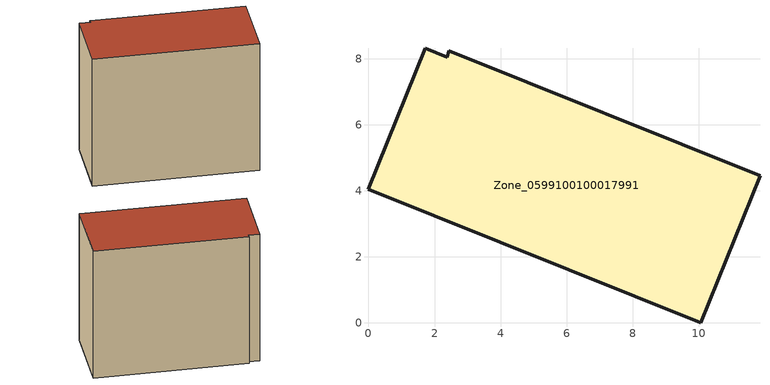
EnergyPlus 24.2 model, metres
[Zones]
Zone_0599100100017991
 floor ground (C_G): 2.39,8.04 2.44,8.25 11.86,4.46 10.06,0 0,4.05 1.72,8.32 z0
 wall outside (C_F): 0,4.05 10.06,0 11.86,4.46 2.44,8.25 2.39,8.04 1.72,8.32 0,4.05 z0:9.4
 roof outside (C_R): 2.44,8.25 2.39,8.04 1.72,8.32 0,4.05 10.06,0 11.86,4.46 z9.4
[BUILDING]
Pand.0599100100017991: North Axis=0; Terrain=City; Loads Convergence Tolerance Value=0.04; Temperature Convergence Tolerance Value=0.4; Solar Distribution=FullExterior; Maximum Number of Warmup Days=25; Minimum Number of Warmup Days=1
[Site:Location]
Rotterdam.The.Hague.AP_ZH_NLD Design_Conditions: Latitude=51.96; Longitude=4.45; Time Zone=1; Elevation=-4.5
[SITE:GROUNDTEMPERATURE:BUILDINGSURFACE]
18, 18, 18, 18, 18, 18, 18, 18, 18, 18, 18, 18
[MATERIAL] Thermal Absorptance=0.9; Solar Absorptance=0.7; Visible Absorptance=0.7
Name | Roughness | Thickness | Conductivity | Density | Specific Heat
G.TI.2015-2018 | MediumSmooth | 0.15 | 0.0428571 | 540 | 1210
F.TI.2015-2018 | Rough | 0.3 | 0.0666667 | 1920 | 840
R.TI.2015-2018 | MediumRough | 0.2 | 0.0333333 | 1500 | 1000
[CONSTRUCTION]
C_G: G.TI.2015-2018
C_F: F.TI.2015-2018
C_R: R.TI.2015-2018
[ZONE]
Zone_0599100100017991: Type=1; Multiplier=1; Ceiling Height=Autocalculate; Volume=Autocalculate; Floor Area=autocalculate; Part of Total Floor Area=Yes
[ZONEINFILTRATION:DESIGNFLOWRATE]
Infil_Zone_0599100100017991: Zone or ZoneList or Space or SpaceList=Zone_0599100100017991; Schedule=AlwaysOn; Design Flow Rate Calculation Method=Flow/Area; Flow Rate per Floor Area=0.0015; Constant Term Coefficient=1; Temperature Term Coefficient=0; Velocity Term Coefficient=0; Velocity Squared Term Coefficient=0
[HVACTEMPLATE:ZONE:IDEALLOADSAIRSYSTEM]
Zone_0599100100017991: Maximum Heating Supply Air Temperature=50; Minimum Cooling Supply Air Temperature=13; Maximum Heating Supply Air Humidity Ratio=0.0156; Minimum Cooling Supply Air Humidity Ratio=0.0077; Heating Limit=NoLimit; Cooling Limit=NoLimit; Dehumidification Control Type=ConstantSensibleHeatRatio; Cooling Sensible Heat Ratio=0.7; Dehumidification Setpoint=60; Humidification Control Type=None; Humidification Setpoint=30; Outdoor Air Method=None; Outdoor Air Flow Rate per Person=0.00944; Outdoor Air Flow Rate per Zone Floor Area=0; Outdoor Air Flow Rate per Zone=0; Demand Controlled Ventilation Type=None; Outdoor Air Economizer Type=NoEconomizer; Heat Recovery Type=None; Sensible Heat Recovery Effectiveness=0.7; Latent Heat Recovery Effectiveness=0.65
[ZONECONTROL:THERMOSTAT]
ThermostatControl_Zone_0599100100017991: Zone or ZoneList=Zone_0599100100017991; Control Type Schedule=DualSetpointControlType; Control 1=Thermostat_Zone_0599100100017991; Temperature Difference Between Cutout And Setpoint=0
[THERMOSTATSETPOINT:DUALSETPOINT]
Thermostat_Zone_0599100100017991: Heating Setpoint Temperature Schedule=HeatingSetpoint_Zone_0599100100017991; Cooling Setpoint Temperature Schedule=CoolingSetpoint_Zone_0599100100017991
[SCHEDULE:COMPACT]
HeatingSetpoint_Zone_0599100100017991: Through: 12/31, For: AllDays, Until: 24:00, 21
CoolingSetpoint_Zone_0599100100017991: Through: 12/31, For: AllDays, Until: 24:00, 24
DualSetpointControlType: Through: 12/31, For: AllDays, Until: 24:00, 4
AlwaysOn: Through: 12/31, For: AllDays, Until: 24:00, 1
